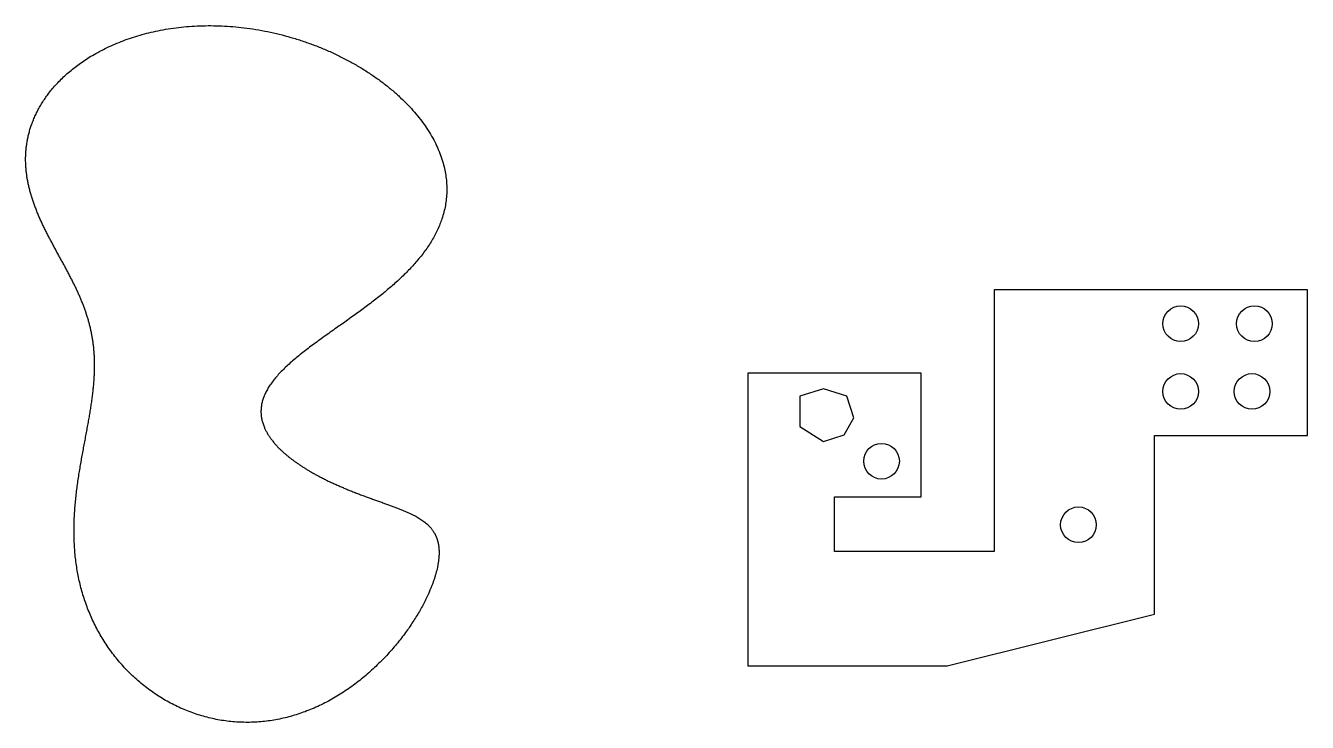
# Model space of a CAD drawing. Header units: millimetres. Extents: x -46 to 144, y -30 to 73.
import ezdxf

# ---------------------------------------------------------------- set-up
doc = ezdxf.new("R2010")
doc.units = ezdxf.units.MM
for name, color, linetype in [('Hole', 6, 'Continuous'), ('InnerContour', 2, 'Continuous'), ('OuterContour', 3, 'Continuous')]:
    doc.layers.add(name, color=color, linetype=linetype)

msp = doc.modelspace()

# ---------------------------------------------------------------- linework, layer by layer
at = {"layer": 'Hole', "linetype": 'CONTINUOUS'}
for centre in [(125.31, 28.88), (136.27, 28.88), (125.31, 18.81), (135.91, 18.81), (80.85, 8.44), (110.12, -1.01)]:
    msp.add_circle(centre, 2.65, dxfattribs=at)
at = {"layer": 'InnerContour', "linetype": 'CONTINUOUS'}
msp.add_lwpolyline([(76.72, 14.88), (75.68, 18.09), (72.23, 19.2), (68.69, 18.09), (68.69, 13.62), (72.23, 11.38), (75.31, 12.35)], close=True, dxfattribs=at)
at = {"layer": 'OuterContour', "linetype": 'CONTINUOUS'}
msp.add_lwpolyline([(144.14, 33.92), (97.57, 33.92), (97.57, -4.98), (73.87, -4.98), (73.87, 3.15), (86.76, 3.15), (86.76, 21.55), (60.98, 21.55), (60.98, -21.99), (90.62, -21.99), (121.4, -14.29), (121.4, 12.28), (144.14, 12.28)], close=True, dxfattribs=at)
msp.add_open_spline([(15.03, -4.18), (14.93, -3.44), (14.53, -2.1), (13.35, -0.51), (10.66, 0.98), (5.75, 2.57), (-0.08, 4.68), (-5.81, 7.62), (-10.19, 11.27), (-12.13, 15.33), (-10.94, 19.48), (-6.8, 23.64), (-0.64, 27.94), (6.22, 32.63), (12.26, 37.93), (16.15, 43.95), (16.96, 50.57), (14.45, 57.37), (8.91, 63.72), (0.98, 68.94), (-8.44, 72.44), (-18.34, 73.76), (-27.73, 72.79), (-35.8, 69.79), (-41.89, 65.23), (-45.62, 59.72), (-46.89, 53.85), (-45.95, 48.07), (-43.48, 42.57), (-40.41, 37.31), (-37.69, 32.13), (-36.06, 26.78), (-35.87, 21.05), (-36.83, 14.8), (-38.28, 7.98), (-39.38, 0.68), (-39.28, -6.87), (-37.36, -14.32), (-33.4, -21.09), (-27.61, -26.52), (-20.47, -29.99), (-12.63, -31.02), (-4.82, -29.45), (2.32, -25.51), (8.24, -19.99), (12.57, -13.89), (14.54, -9.37), (15.13, -6.52), (15.13, -4.91), (15.03, -4.18)], degree=5, dxfattribs=at)

doc.saveas('drawing.dxf')
